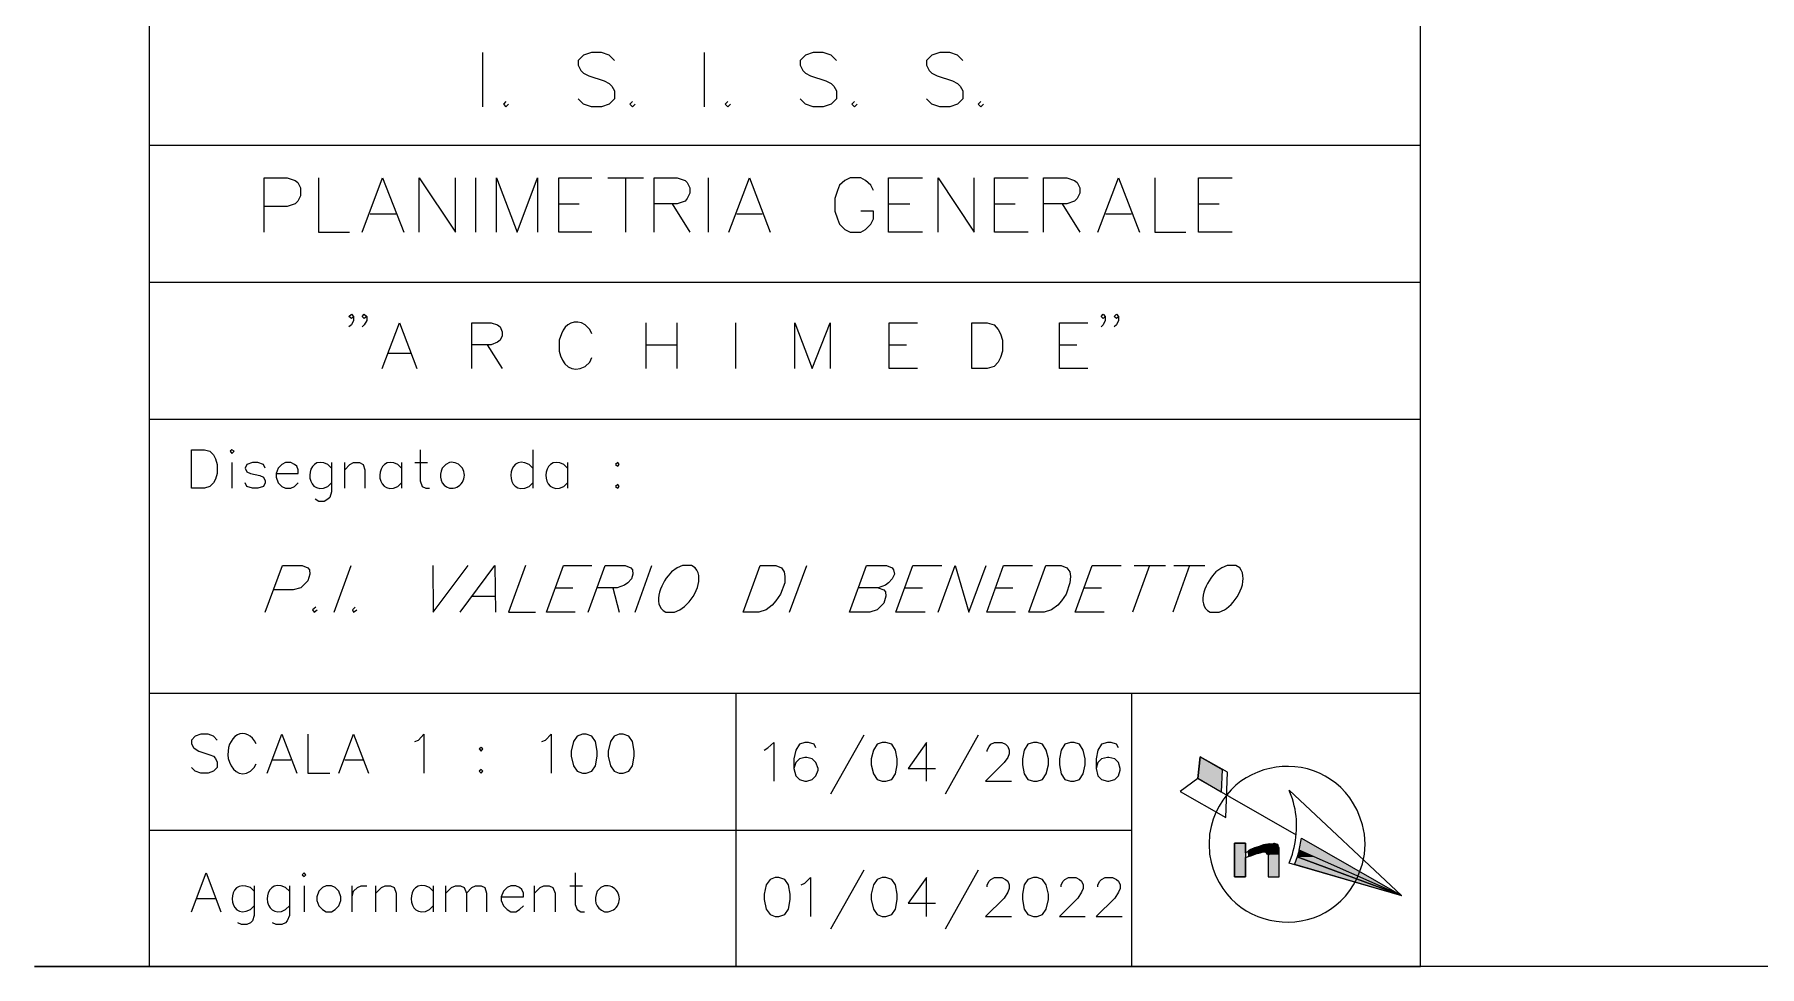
# Model space of a CAD drawing. Header units: millimetres. Extents: x 2592 to 5194, y 1172 to 2359.
# Drawn here: x 2592.097 to 2594.825, y 1172.363 to 1173.838 of the extents above; entities that cross this region are included whole.
import ezdxf

# ---------------------------------------------------------------- set-up
doc = ezdxf.new("R2010")
doc.units = ezdxf.units.MM
doc.layers.add('PDF _Geometria', color=7, linetype='Continuous')
doc.layers.add('PDF _Riempimenti solidi', color=3, linetype='Continuous')

msp = doc.modelspace()

# ---------------------------------------------------------------- linework, layer by layer
at = {"layer": 'PDF _Geometria', "lineweight": 25}
for points in [[(2592.0973, 1188.8915), (2602.0219, 1188.8915), (2602.0219, 1172.3632), (2592.0973, 1172.3632)], [(2593.8319, 1172.7957), (2593.8319, 1172.3632), (2594.2886, 1172.3632), (2594.2886, 1173.879), (2594.2886, 1175.0215), (2592.0973, 1175.0215)], [(2594.2886, 1173.879), (2592.2786, 1173.879), (2592.2786, 1172.3632), (2593.8319, 1172.3632)], [(2592.8061, 1173.7232), (2592.8061, 1173.809)], [(2593.0144, 1173.7965), (2593.0061, 1173.8049), (2592.9936, 1173.809), (2592.9778, 1173.809), (2592.9653, 1173.8049), (2592.9569, 1173.7965), (2592.9569, 1173.789), (2592.9611, 1173.7807), (2592.9653, 1173.7765), (2592.9736, 1173.7724), (2592.9978, 1173.764), (2593.0061, 1173.7599), (2593.0103, 1173.7557), (2593.0144, 1173.7482), (2593.0144, 1173.7357), (2593.0061, 1173.7274), (2592.9936, 1173.7232), (2592.9778, 1173.7232), (2592.9653, 1173.7274), (2592.9569, 1173.7357)], [(2593.1569, 1173.7232), (2593.1569, 1173.809)], [(2593.3653, 1173.7965), (2593.3569, 1173.8049), (2593.3444, 1173.809), (2593.3286, 1173.809), (2593.3161, 1173.8049), (2593.3078, 1173.7965), (2593.3078, 1173.789), (2593.3119, 1173.7807), (2593.3161, 1173.7765), (2593.3244, 1173.7724), (2593.3486, 1173.764), (2593.3569, 1173.7599), (2593.3611, 1173.7557), (2593.3653, 1173.7482), (2593.3653, 1173.7357), (2593.3569, 1173.7274), (2593.3444, 1173.7232), (2593.3286, 1173.7232), (2593.3161, 1173.7274), (2593.3078, 1173.7357)], [(2593.5653, 1173.7965), (2593.5569, 1173.8049), (2593.5444, 1173.809), (2593.5286, 1173.809), (2593.5161, 1173.8049), (2593.5078, 1173.7965), (2593.5078, 1173.789), (2593.5119, 1173.7807), (2593.5161, 1173.7765), (2593.5244, 1173.7724), (2593.5486, 1173.764), (2593.5569, 1173.7599), (2593.5611, 1173.7557), (2593.5653, 1173.7482), (2593.5653, 1173.7357), (2593.5569, 1173.7274), (2593.5444, 1173.7232), (2593.5286, 1173.7232), (2593.5161, 1173.7274), (2593.5078, 1173.7357)], [(2592.8428, 1173.7315), (2592.8386, 1173.7274), (2592.8428, 1173.7232), (2592.8469, 1173.7274)], [(2593.0428, 1173.7315), (2593.0386, 1173.7274), (2593.0428, 1173.7232), (2593.0469, 1173.7274)], [(2593.1936, 1173.7315), (2593.1894, 1173.7274), (2593.1936, 1173.7232), (2593.1978, 1173.7274)], [(2593.3936, 1173.7315), (2593.3894, 1173.7274), (2593.3936, 1173.7232), (2593.3978, 1173.7274)], [(2593.5936, 1173.7315), (2593.5894, 1173.7274), (2593.5936, 1173.7232), (2593.5978, 1173.7274)], [(2592.2786, 1173.6624), (2594.2886, 1173.6624)], [(2592.4603, 1173.5249), (2592.4603, 1173.6107), (2592.4969, 1173.6107), (2592.5094, 1173.6065), (2592.5136, 1173.6032), (2592.5178, 1173.5949), (2592.5178, 1173.5824), (2592.5136, 1173.574), (2592.5094, 1173.5699), (2592.4969, 1173.5657), (2592.4603, 1173.5657)], [(2592.5461, 1173.6107), (2592.5461, 1173.5249), (2592.5953, 1173.5249)], [(2592.6153, 1173.5249), (2592.6478, 1173.6107), (2592.6811, 1173.5249)], [(2592.7053, 1173.5249), (2592.7053, 1173.6107), (2592.7628, 1173.5249), (2592.7628, 1173.6107)], [(2592.7953, 1173.5249), (2592.7953, 1173.6107)], [(2592.8278, 1173.5249), (2592.8278, 1173.6107), (2592.8603, 1173.5249), (2592.8928, 1173.6107), (2592.8928, 1173.5249)], [(2592.9786, 1173.5249), (2592.9261, 1173.5249), (2592.9261, 1173.6107), (2592.9786, 1173.6107)], [(2593.0036, 1173.6107), (2593.0603, 1173.6107)], [(2593.0319, 1173.6107), (2593.0319, 1173.5249)], [(2593.0769, 1173.5249), (2593.0769, 1173.6107), (2593.1136, 1173.6107), (2593.1261, 1173.6065), (2593.1294, 1173.6032), (2593.1336, 1173.5949), (2593.1336, 1173.5865), (2593.1294, 1173.5782), (2593.1261, 1173.574), (2593.1136, 1173.5699), (2593.0769, 1173.5699)], [(2593.1628, 1173.5249), (2593.1628, 1173.6107)], [(2593.1953, 1173.5249), (2593.2278, 1173.6107), (2593.2603, 1173.5249)], [(2593.4236, 1173.5907), (2593.4194, 1173.599), (2593.4111, 1173.6065), (2593.4036, 1173.6107), (2593.3869, 1173.6107), (2593.3786, 1173.6065), (2593.3703, 1173.599), (2593.3669, 1173.5907), (2593.3628, 1173.5782), (2593.3628, 1173.5582), (2593.3669, 1173.5457), (2593.3703, 1173.5374), (2593.3786, 1173.529), (2593.3869, 1173.5249), (2593.4036, 1173.5249), (2593.4111, 1173.529), (2593.4194, 1173.5374), (2593.4236, 1173.5457), (2593.4236, 1173.5582), (2593.4036, 1173.5582)], [(2593.5011, 1173.5249), (2593.4478, 1173.5249), (2593.4478, 1173.6107), (2593.5011, 1173.6107)], [(2593.5261, 1173.5249), (2593.5261, 1173.6107), (2593.5828, 1173.5249), (2593.5828, 1173.6107)], [(2593.6686, 1173.5249), (2593.6153, 1173.5249), (2593.6153, 1173.6107), (2593.6686, 1173.6107)], [(2593.6928, 1173.5249), (2593.6928, 1173.6107), (2593.7294, 1173.6107), (2593.7419, 1173.6065), (2593.7461, 1173.6032), (2593.7503, 1173.5949), (2593.7503, 1173.5865), (2593.7461, 1173.5782), (2593.7419, 1173.574), (2593.7294, 1173.5699), (2593.6928, 1173.5699)], [(2593.7786, 1173.5249), (2593.8111, 1173.6107), (2593.8444, 1173.5249)], [(2593.8686, 1173.6107), (2593.8686, 1173.5249), (2593.9178, 1173.5249)], [(2593.9911, 1173.5249), (2593.9378, 1173.5249), (2593.9378, 1173.6107), (2593.9911, 1173.6107)], [(2592.6278, 1173.554), (2592.6686, 1173.554)], [(2592.9261, 1173.5699), (2592.9586, 1173.5699)], [(2593.1053, 1173.5699), (2593.1336, 1173.5249)], [(2593.2078, 1173.554), (2593.2478, 1173.554)], [(2593.4478, 1173.5699), (2593.4811, 1173.5699)], [(2593.6153, 1173.5699), (2593.6478, 1173.5699)], [(2593.7219, 1173.5699), (2593.7503, 1173.5249)], [(2593.7911, 1173.554), (2593.8319, 1173.554)], [(2593.9378, 1173.5699), (2593.9703, 1173.5699)], [(2592.2786, 1173.4457), (2594.2886, 1173.4457)], [(2592.6019, 1173.3915), (2592.5986, 1173.3882), (2592.5944, 1173.3915), (2592.5986, 1173.3949), (2592.6019, 1173.3915), (2592.6019, 1173.3849), (2592.5986, 1173.3782), (2592.5944, 1173.3749)], [(2592.6228, 1173.3915), (2592.6186, 1173.3882), (2592.6153, 1173.3915), (2592.6186, 1173.3949), (2592.6228, 1173.3915), (2592.6228, 1173.3849), (2592.6186, 1173.3782), (2592.6153, 1173.3749)], [(2593.7903, 1173.3915), (2593.7869, 1173.3882), (2593.7836, 1173.3915), (2593.7869, 1173.3949), (2593.7903, 1173.3915), (2593.7903, 1173.3849), (2593.7869, 1173.3782), (2593.7836, 1173.3749)], [(2593.8111, 1173.3915), (2593.8078, 1173.3882), (2593.8044, 1173.3915), (2593.8078, 1173.3949), (2593.8111, 1173.3915), (2593.8111, 1173.3849), (2593.8078, 1173.3782), (2593.8044, 1173.3749)], [(2592.6469, 1173.309), (2592.6744, 1173.3815), (2592.7019, 1173.309)], [(2592.7886, 1173.309), (2592.7886, 1173.3815), (2592.8194, 1173.3815), (2592.8294, 1173.3782), (2592.8336, 1173.3749), (2592.8369, 1173.3674), (2592.8369, 1173.3607), (2592.8336, 1173.354), (2592.8294, 1173.3507), (2592.8194, 1173.3465), (2592.7886, 1173.3465)], [(2592.9303, 1173.364), (2592.9269, 1173.354), (2592.9269, 1173.3365)], [(2592.9786, 1173.364), (2592.9753, 1173.3707), (2592.9678, 1173.3782)], [(2593.0644, 1173.309), (2593.0644, 1173.3815)], [(2593.1128, 1173.3815), (2593.1128, 1173.309)], [(2593.2061, 1173.309), (2593.2061, 1173.3815)], [(2593.2994, 1173.309), (2593.2994, 1173.3815), (2593.3269, 1173.309), (2593.3553, 1173.3815), (2593.3553, 1173.309)], [(2593.4936, 1173.309), (2593.4486, 1173.309), (2593.4486, 1173.3815), (2593.4936, 1173.3815)], [(2593.7628, 1173.309), (2593.7178, 1173.309), (2593.7178, 1173.3815), (2593.7628, 1173.3815)], [(2592.6569, 1173.3332), (2592.6919, 1173.3332)], [(2592.8128, 1173.3465), (2592.8369, 1173.309)], [(2593.0644, 1173.3465), (2593.1128, 1173.3465)], [(2593.4486, 1173.3465), (2593.4761, 1173.3465)], [(2593.7178, 1173.3465), (2593.7453, 1173.3465)], [(2592.9678, 1173.3124), (2592.9753, 1173.319), (2592.9786, 1173.3265)], [(2592.2786, 1173.229), (2594.2886, 1173.229)], [(2592.7069, 1173.1807), (2592.7069, 1173.1315), (2592.7103, 1173.1224), (2592.7161, 1173.1199), (2592.7219, 1173.1199)], [(2592.8853, 1173.1807), (2592.8853, 1173.1199)], [(2592.4094, 1173.1607), (2592.4094, 1173.1199)], [(2592.4619, 1173.1515), (2592.4594, 1173.1574), (2592.4503, 1173.1607), (2592.4419, 1173.1607), (2592.4328, 1173.1574), (2592.4303, 1173.1515), (2592.4328, 1173.1457), (2592.4386, 1173.1432), (2592.4536, 1173.1399), (2592.4594, 1173.1374), (2592.4619, 1173.1315), (2592.4619, 1173.1282), (2592.4594, 1173.1224), (2592.4503, 1173.1199), (2592.4419, 1173.1199), (2592.4328, 1173.1224), (2592.4303, 1173.1282)], [(2592.4794, 1173.1432), (2592.5144, 1173.1432), (2592.5144, 1173.149), (2592.5119, 1173.1549), (2592.5086, 1173.1574), (2592.5028, 1173.1607), (2592.4944, 1173.1607), (2592.4886, 1173.1574), (2592.4828, 1173.1515), (2592.4794, 1173.1432), (2592.4794, 1173.1374), (2592.4828, 1173.1282), (2592.4886, 1173.1224), (2592.4944, 1173.1199), (2592.5028, 1173.1199), (2592.5086, 1173.1224), (2592.5144, 1173.1282)], [(2592.5669, 1173.1607), (2592.5669, 1173.114), (2592.5644, 1173.1049), (2592.5611, 1173.1024), (2592.5553, 1173.099), (2592.5469, 1173.099), (2592.5411, 1173.1024)], [(2592.5669, 1173.1515), (2592.5611, 1173.1574)], [(2592.5878, 1173.1199), (2592.5878, 1173.1607)], [(2592.5878, 1173.149), (2592.5961, 1173.1574), (2592.6019, 1173.1607), (2592.6111, 1173.1607), (2592.6169, 1173.1574), (2592.6194, 1173.149), (2592.6194, 1173.1199)], [(2592.6778, 1173.1515), (2592.6719, 1173.1574)], [(2592.6778, 1173.1607), (2592.6778, 1173.1199)], [(2592.6986, 1173.1607), (2592.7186, 1173.1607)], [(2592.8853, 1173.1515), (2592.8794, 1173.1574)], [(2592.9403, 1173.1515), (2592.9344, 1173.1574)], [(2592.9403, 1173.1607), (2592.9403, 1173.1199)], [(2592.5611, 1173.1224), (2592.5669, 1173.1282)], [(2592.6719, 1173.1224), (2592.6778, 1173.1282)], [(2592.8794, 1173.1224), (2592.8853, 1173.1282)], [(2592.9344, 1173.1224), (2592.9403, 1173.1282)], [(2592.4619, 1172.924), (2592.4894, 1172.9974), (2592.5203, 1172.9974), (2592.5294, 1172.994), (2592.5319, 1172.9907), (2592.5328, 1172.984), (2592.5294, 1172.9732), (2592.5186, 1172.9624), (2592.5061, 1172.959), (2592.4753, 1172.959)], [(2592.5711, 1172.924), (2592.5978, 1172.9974)], [(2592.7269, 1172.9974), (2592.7278, 1172.924), (2592.7828, 1172.9974)], [(2592.7703, 1172.924), (2592.8253, 1172.9974), (2592.8261, 1172.924)], [(2592.8736, 1172.9974), (2592.8469, 1172.924), (2592.8894, 1172.924)], [(2592.9519, 1172.924), (2592.9069, 1172.924), (2592.9336, 1172.9974), (2592.9786, 1172.9974)], [(2592.9728, 1172.924), (2592.9994, 1172.9974), (2593.0311, 1172.9974), (2593.0403, 1172.994), (2593.0428, 1172.9907), (2593.0436, 1172.984), (2593.0411, 1172.9765), (2593.0353, 1172.9699), (2593.0303, 1172.9665), (2593.0186, 1172.9624), (2592.9869, 1172.9624)], [(2593.0469, 1172.924), (2593.0736, 1172.9974)], [(2593.1419, 1172.994), (2593.1361, 1172.9974), (2593.1219, 1172.9974), (2593.1136, 1172.994), (2593.1044, 1172.9874)], [(2593.2911, 1172.924), (2593.3186, 1172.9974)], [(2593.4311, 1172.9624), (2593.4403, 1172.959), (2593.4428, 1172.9557), (2593.4436, 1172.949), (2593.4403, 1172.9382), (2593.4294, 1172.9274), (2593.4178, 1172.924), (2593.3861, 1172.924), (2593.4128, 1172.9974), (2593.4444, 1172.9974), (2593.4536, 1172.994), (2593.4553, 1172.9907), (2593.4569, 1172.984), (2593.4536, 1172.9765), (2593.4478, 1172.9699), (2593.4428, 1172.9665), (2593.4311, 1172.9624), (2593.4003, 1172.9624)], [(2593.5053, 1172.924), (2593.4594, 1172.924), (2593.4861, 1172.9974), (2593.5319, 1172.9974)], [(2593.5261, 1172.924), (2593.5528, 1172.9974), (2593.5744, 1172.924), (2593.6019, 1172.9974)], [(2593.6486, 1172.924), (2593.6028, 1172.924), (2593.6294, 1172.9974), (2593.6753, 1172.9974)], [(2593.7886, 1172.924), (2593.7428, 1172.924), (2593.7694, 1172.9974), (2593.8153, 1172.9974)], [(2593.8603, 1172.9974), (2593.8336, 1172.924)], [(2593.8361, 1172.9974), (2593.8853, 1172.9974)], [(2593.9236, 1172.9974), (2593.8969, 1172.924)], [(2593.8986, 1172.9974), (2593.9478, 1172.9974)], [(2594.0028, 1172.994), (2593.9969, 1172.9974), (2593.9828, 1172.9974), (2593.9744, 1172.994), (2593.9653, 1172.9874)], [(2592.7894, 1172.949), (2592.8244, 1172.949)], [(2592.9203, 1172.9624), (2592.9486, 1172.9624)], [(2593.0119, 1172.9624), (2593.0219, 1172.924)], [(2593.4736, 1172.9624), (2593.5011, 1172.9624)], [(2593.6169, 1172.9624), (2593.6444, 1172.9624)], [(2593.7569, 1172.9624), (2593.7844, 1172.9624)], [(2592.5419, 1172.9315), (2592.5369, 1172.9274), (2592.5394, 1172.924), (2592.5444, 1172.9274)], [(2592.6044, 1172.9315), (2592.6003, 1172.9274), (2592.6019, 1172.924), (2592.6069, 1172.9274)], [(2593.0953, 1172.924), (2593.1094, 1172.924), (2593.1178, 1172.9274)], [(2593.9561, 1172.924), (2593.9703, 1172.924), (2593.9786, 1172.9274)], [(2592.2786, 1172.7957), (2594.2886, 1172.7957)], [(2593.2069, 1172.3632), (2593.2069, 1172.7957)], [(2592.3861, 1172.7215), (2592.3803, 1172.7274), (2592.3719, 1172.7307), (2592.3603, 1172.7307), (2592.3511, 1172.7274), (2592.3453, 1172.7215), (2592.3453, 1172.7157), (2592.3486, 1172.7099), (2592.3511, 1172.7074), (2592.3569, 1172.704), (2592.3744, 1172.6982), (2592.3803, 1172.6957), (2592.3836, 1172.6924), (2592.3861, 1172.6865), (2592.3861, 1172.6782), (2592.3803, 1172.6724), (2592.3719, 1172.669), (2592.3603, 1172.669), (2592.3511, 1172.6724), (2592.3453, 1172.6782)], [(2592.4653, 1172.669), (2592.4886, 1172.7307), (2592.5119, 1172.669)], [(2592.5294, 1172.7307), (2592.5294, 1172.669), (2592.5644, 1172.669)], [(2592.5786, 1172.669), (2592.6019, 1172.7307), (2592.6253, 1172.669)], [(2592.6986, 1172.719), (2592.7044, 1172.7215), (2592.7128, 1172.7307), (2592.7128, 1172.669)], [(2592.8994, 1172.719), (2592.9053, 1172.7215), (2592.9144, 1172.7307), (2592.9144, 1172.669)], [(2593.4086, 1172.729), (2593.3561, 1172.6357)], [(2593.5894, 1172.729), (2593.5369, 1172.6357)], [(2593.2511, 1172.7057), (2593.2569, 1172.709), (2593.2661, 1172.7174), (2593.2661, 1172.6565)], [(2593.3328, 1172.709), (2593.3303, 1172.7149), (2593.3211, 1172.7174), (2593.3153, 1172.7174), (2593.3069, 1172.7149), (2593.3011, 1172.7057), (2593.2978, 1172.6915), (2593.2978, 1172.6765), (2593.3011, 1172.6649), (2593.3069, 1172.659), (2593.3153, 1172.6565), (2593.3186, 1172.6565), (2593.3269, 1172.659), (2593.3328, 1172.6649), (2593.3361, 1172.674), (2593.3361, 1172.6765), (2593.3328, 1172.6857), (2593.3269, 1172.6915), (2593.3186, 1172.694), (2593.3153, 1172.694), (2593.3069, 1172.6915), (2593.3011, 1172.6857), (2593.2978, 1172.6765)], [(2593.5078, 1172.6565), (2593.5078, 1172.7174), (2593.4786, 1172.6765), (2593.5219, 1172.6765)], [(2593.6036, 1172.7032), (2593.6036, 1172.7057), (2593.6069, 1172.7115), (2593.6094, 1172.7149), (2593.6153, 1172.7174), (2593.6269, 1172.7174), (2593.6328, 1172.7149), (2593.6361, 1172.7115), (2593.6386, 1172.7057), (2593.6386, 1172.6999), (2593.6361, 1172.694), (2593.6303, 1172.6857), (2593.6011, 1172.6565), (2593.6419, 1172.6565)], [(2593.8111, 1172.709), (2593.8078, 1172.7149), (2593.7994, 1172.7174), (2593.7936, 1172.7174), (2593.7844, 1172.7149), (2593.7786, 1172.7057), (2593.7761, 1172.6915), (2593.7761, 1172.6765), (2593.7786, 1172.6649), (2593.7844, 1172.659), (2593.7936, 1172.6565), (2593.7961, 1172.6565), (2593.8053, 1172.659), (2593.8111, 1172.6649), (2593.8136, 1172.674), (2593.8136, 1172.6765), (2593.8111, 1172.6857), (2593.8053, 1172.6915), (2593.7961, 1172.694), (2593.7936, 1172.694), (2593.7844, 1172.6915), (2593.7786, 1172.6857), (2593.7761, 1172.6765)], [(2592.4386, 1172.6724), (2592.4444, 1172.6782), (2592.4478, 1172.684)], [(2592.4736, 1172.6899), (2592.5028, 1172.6899)], [(2592.5878, 1172.6899), (2592.6169, 1172.6899)], [(2593.9369, 1172.6607), (2593.9086, 1172.6399), (2593.9811, 1172.599), (2593.9836, 1172.6707), (2593.9403, 1172.6949), (2593.9369, 1172.6607), (2594.0919, 1172.5715)], [(2594.0803, 1172.5274), (2594.2586, 1172.4757), (2594.0811, 1172.6424)], [(2594.0861, 1172.6282), (2594.0811, 1172.6415)], [(2592.2786, 1172.579), (2593.8319, 1172.579)], [(2593.9553, 1172.5724), (2593.9544, 1172.5565), (2593.9553, 1172.5407)], [(2594.1969, 1172.5257), (2594.2003, 1172.5407), (2594.2011, 1172.5565), (2594.2003, 1172.5724), (2594.1969, 1172.5874)], [(2594.0569, 1172.5574), (2594.0453, 1172.5557), (2594.0336, 1172.5532), (2594.0119, 1172.5432), (2594.0119, 1172.5582), (2593.9944, 1172.5582), (2593.9944, 1172.5049), (2594.0119, 1172.5049), (2594.0119, 1172.5357)], [(2594.0469, 1172.5399), (2594.0461, 1172.5415), (2594.0453, 1172.5432), (2594.0428, 1172.544), (2594.0411, 1172.544), (2594.0261, 1172.5407), (2594.0194, 1172.5382), (2594.0119, 1172.5349)], [(2594.0478, 1172.5399), (2594.0478, 1172.5049), (2594.0653, 1172.5049), (2594.0653, 1172.5507)], [(2594.0811, 1172.5265), (2594.0861, 1172.5407)], [(2594.0969, 1172.5474), (2594.0978, 1172.5474)], [(2592.3453, 1172.4499), (2592.3686, 1172.5115), (2592.3919, 1172.4499)], [(2592.9519, 1172.5115), (2592.9519, 1172.4615), (2592.9553, 1172.4532), (2592.9611, 1172.4499), (2592.9669, 1172.4499)], [(2593.4086, 1172.5157), (2593.3561, 1172.4224)], [(2593.5894, 1172.5157), (2593.5369, 1172.4224)], [(2594.0936, 1172.5365), (2594.0944, 1172.5365)], [(2592.4444, 1172.4907), (2592.4444, 1172.444), (2592.4419, 1172.4357), (2592.4386, 1172.4324), (2592.4328, 1172.4299), (2592.4244, 1172.4299), (2592.4186, 1172.4324)], [(2592.4444, 1172.4824), (2592.4386, 1172.4882)], [(2592.5003, 1172.4907), (2592.5003, 1172.444), (2592.4969, 1172.4357), (2592.4944, 1172.4324), (2592.4886, 1172.4299), (2592.4794, 1172.4299), (2592.4736, 1172.4324)], [(2592.5003, 1172.4824), (2592.4944, 1172.4882)], [(2592.5236, 1172.4907), (2592.5236, 1172.4499)], [(2592.5994, 1172.4499), (2592.5994, 1172.4907)], [(2592.5994, 1172.4732), (2592.6019, 1172.4824), (2592.6078, 1172.4882), (2592.6136, 1172.4907), (2592.6228, 1172.4907)], [(2592.6369, 1172.4499), (2592.6369, 1172.4907)], [(2592.6369, 1172.479), (2592.6461, 1172.4882), (2592.6519, 1172.4907), (2592.6603, 1172.4907), (2592.6661, 1172.4882), (2592.6694, 1172.479), (2592.6694, 1172.4499)], [(2592.7278, 1172.4824), (2592.7219, 1172.4882)], [(2592.7278, 1172.4907), (2592.7278, 1172.4499)], [(2592.7478, 1172.4499), (2592.7478, 1172.4907)], [(2592.7478, 1172.479), (2592.7569, 1172.4882), (2592.7628, 1172.4907), (2592.7711, 1172.4907), (2592.7769, 1172.4882), (2592.7803, 1172.479), (2592.7803, 1172.4499)], [(2592.7803, 1172.479), (2592.7886, 1172.4882), (2592.7944, 1172.4907), (2592.8036, 1172.4907), (2592.8094, 1172.4882), (2592.8119, 1172.479), (2592.8119, 1172.4499)], [(2592.8353, 1172.4732), (2592.8703, 1172.4732), (2592.8703, 1172.479), (2592.8678, 1172.4849), (2592.8644, 1172.4882), (2592.8586, 1172.4907), (2592.8503, 1172.4907), (2592.8444, 1172.4882), (2592.8386, 1172.4824), (2592.8353, 1172.4732), (2592.8353, 1172.4674), (2592.8386, 1172.459), (2592.8444, 1172.4532), (2592.8503, 1172.4499), (2592.8586, 1172.4499), (2592.8644, 1172.4532), (2592.8703, 1172.459)], [(2592.8878, 1172.4499), (2592.8878, 1172.4907)], [(2592.8878, 1172.479), (2592.8969, 1172.4882), (2592.9028, 1172.4907), (2592.9111, 1172.4907), (2592.9169, 1172.4882), (2592.9203, 1172.479), (2592.9203, 1172.4499)], [(2592.9436, 1172.4907), (2592.9636, 1172.4907)], [(2593.3094, 1172.4924), (2593.3153, 1172.4949), (2593.3244, 1172.504), (2593.3244, 1172.4424)], [(2593.5078, 1172.4424), (2593.5078, 1172.504), (2593.4786, 1172.4632), (2593.5219, 1172.4632)], [(2593.6036, 1172.489), (2593.6036, 1172.4924), (2593.6069, 1172.4982), (2593.6094, 1172.5007), (2593.6153, 1172.504), (2593.6269, 1172.504), (2593.6328, 1172.5007), (2593.6361, 1172.4982), (2593.6386, 1172.4924), (2593.6386, 1172.4865), (2593.6361, 1172.4807), (2593.6303, 1172.4715), (2593.6011, 1172.4424), (2593.6419, 1172.4424)], [(2593.7203, 1172.489), (2593.7203, 1172.4924), (2593.7236, 1172.4982), (2593.7261, 1172.5007), (2593.7319, 1172.504), (2593.7436, 1172.504), (2593.7494, 1172.5007), (2593.7528, 1172.4982), (2593.7553, 1172.4924), (2593.7553, 1172.4865), (2593.7528, 1172.4807), (2593.7469, 1172.4715), (2593.7178, 1172.4424), (2593.7586, 1172.4424)], [(2593.7786, 1172.489), (2593.7786, 1172.4924), (2593.7819, 1172.4982), (2593.7844, 1172.5007), (2593.7903, 1172.504), (2593.8019, 1172.504), (2593.8078, 1172.5007), (2593.8111, 1172.4982), (2593.8136, 1172.4924), (2593.8136, 1172.4865), (2593.8111, 1172.4807), (2593.8053, 1172.4715), (2593.7761, 1172.4424), (2593.8169, 1172.4424)], [(2592.3544, 1172.4707), (2592.3836, 1172.4707)], [(2592.4386, 1172.4532), (2592.4444, 1172.459)], [(2592.4944, 1172.4532), (2592.5003, 1172.459)], [(2592.7219, 1172.4532), (2592.7278, 1172.459)], [(2594.2586, 1172.4757), (2594.2594, 1172.4757)], [(2592.0973, 1172.3632), (2592.2786, 1172.3632)]]:
    msp.add_lwpolyline(points, dxfattribs=at)
for points in [[(2593.5794, 1173.309), (2593.5794, 1173.3815), (2593.6036, 1173.3815), (2593.6144, 1173.3782), (2593.6211, 1173.3707), (2593.6244, 1173.364), (2593.6278, 1173.354), (2593.6278, 1173.3365), (2593.6244, 1173.3265), (2593.6211, 1173.319), (2593.6144, 1173.3124), (2593.6036, 1173.309)], [(2592.3453, 1173.1199), (2592.3453, 1173.1807), (2592.3661, 1173.1807), (2592.3744, 1173.1782), (2592.3803, 1173.1724), (2592.3836, 1173.1665), (2592.3861, 1173.1574), (2592.3861, 1173.1432), (2592.3836, 1173.134), (2592.3803, 1173.1282), (2592.3744, 1173.1224), (2592.3661, 1173.1199)], [(2592.4069, 1173.1782), (2592.4094, 1173.1749), (2592.4128, 1173.1782), (2592.4094, 1173.1807)], [(2593.0194, 1173.1607), (2593.0161, 1173.1574), (2593.0194, 1173.1549), (2593.0219, 1173.1574)], [(2593.0194, 1173.1257), (2593.0161, 1173.1224), (2593.0194, 1173.1199), (2593.0219, 1173.1224)], [(2593.2178, 1172.924), (2593.2444, 1172.9974), (2593.2694, 1172.9974), (2593.2786, 1172.994), (2593.2828, 1172.9874), (2593.2836, 1172.9799), (2593.2836, 1172.9699), (2593.2769, 1172.9524), (2593.2694, 1172.9415), (2593.2636, 1172.9349), (2593.2544, 1172.9274), (2593.2428, 1172.924)], [(2593.6694, 1172.924), (2593.6961, 1172.9974), (2593.7203, 1172.9974), (2593.7294, 1172.994), (2593.7344, 1172.9874), (2593.7353, 1172.9799), (2593.7344, 1172.9699), (2593.7286, 1172.9524), (2593.7211, 1172.9415), (2593.7153, 1172.9349), (2593.7053, 1172.9274), (2593.6936, 1172.924)], [(2592.9636, 1172.7307), (2592.9553, 1172.7274), (2592.9494, 1172.719), (2592.9461, 1172.704), (2592.9461, 1172.6957), (2592.9494, 1172.6807), (2592.9553, 1172.6724), (2592.9636, 1172.669), (2592.9694, 1172.669), (2592.9786, 1172.6724), (2592.9844, 1172.6807), (2592.9869, 1172.6957), (2592.9869, 1172.704), (2592.9844, 1172.719), (2592.9786, 1172.7274), (2592.9694, 1172.7307)], [(2593.0219, 1172.7307), (2593.0136, 1172.7274), (2593.0078, 1172.719), (2593.0044, 1172.704), (2593.0044, 1172.6957), (2593.0078, 1172.6807), (2593.0136, 1172.6724), (2593.0219, 1172.669), (2593.0278, 1172.669), (2593.0369, 1172.6724), (2593.0428, 1172.6807), (2593.0453, 1172.6957), (2593.0453, 1172.704), (2593.0428, 1172.719), (2593.0369, 1172.7274), (2593.0278, 1172.7307)], [(2592.8036, 1172.7099), (2592.8003, 1172.7074), (2592.8036, 1172.704), (2592.8061, 1172.7074)], [(2593.4378, 1172.7174), (2593.4294, 1172.7149), (2593.4236, 1172.7057), (2593.4203, 1172.6915), (2593.4203, 1172.6824), (2593.4236, 1172.6682), (2593.4294, 1172.659), (2593.4378, 1172.6565), (2593.4436, 1172.6565), (2593.4528, 1172.659), (2593.4586, 1172.6682), (2593.4611, 1172.6824), (2593.4611, 1172.6915), (2593.4586, 1172.7057), (2593.4528, 1172.7149), (2593.4436, 1172.7174)], [(2593.6769, 1172.7174), (2593.6678, 1172.7149), (2593.6619, 1172.7057), (2593.6594, 1172.6915), (2593.6594, 1172.6824), (2593.6619, 1172.6682), (2593.6678, 1172.659), (2593.6769, 1172.6565), (2593.6828, 1172.6565), (2593.6911, 1172.659), (2593.6969, 1172.6682), (2593.7003, 1172.6824), (2593.7003, 1172.6915), (2593.6969, 1172.7057), (2593.6911, 1172.7149), (2593.6828, 1172.7174)], [(2593.7353, 1172.7174), (2593.7261, 1172.7149), (2593.7203, 1172.7057), (2593.7178, 1172.6915), (2593.7178, 1172.6824), (2593.7203, 1172.6682), (2593.7261, 1172.659), (2593.7353, 1172.6565), (2593.7411, 1172.6565), (2593.7494, 1172.659), (2593.7553, 1172.6682), (2593.7586, 1172.6824), (2593.7586, 1172.6915), (2593.7553, 1172.7057), (2593.7494, 1172.7149), (2593.7411, 1172.7174)], [(2592.8036, 1172.6749), (2592.8003, 1172.6724), (2592.8036, 1172.669), (2592.8061, 1172.6724)], [(2592.5203, 1172.5082), (2592.5236, 1172.5057), (2592.5261, 1172.5082), (2592.5236, 1172.5115)], [(2592.5586, 1172.4907), (2592.5528, 1172.4882), (2592.5469, 1172.4824), (2592.5436, 1172.4732), (2592.5436, 1172.4674), (2592.5469, 1172.459), (2592.5528, 1172.4532), (2592.5586, 1172.4499), (2592.5669, 1172.4499), (2592.5728, 1172.4532), (2592.5786, 1172.459), (2592.5819, 1172.4674), (2592.5819, 1172.4732), (2592.5786, 1172.4824), (2592.5728, 1172.4882), (2592.5669, 1172.4907)], [(2593.2686, 1172.504), (2593.2603, 1172.5007), (2593.2544, 1172.4924), (2593.2511, 1172.4774), (2593.2511, 1172.469), (2593.2544, 1172.454), (2593.2603, 1172.4457), (2593.2686, 1172.4424), (2593.2744, 1172.4424), (2593.2836, 1172.4457), (2593.2894, 1172.454), (2593.2919, 1172.469), (2593.2919, 1172.4774), (2593.2894, 1172.4924), (2593.2836, 1172.5007), (2593.2744, 1172.504)], [(2593.4378, 1172.504), (2593.4294, 1172.5007), (2593.4236, 1172.4924), (2593.4203, 1172.4774), (2593.4203, 1172.469), (2593.4236, 1172.454), (2593.4294, 1172.4457), (2593.4378, 1172.4424), (2593.4436, 1172.4424), (2593.4528, 1172.4457), (2593.4586, 1172.454), (2593.4611, 1172.469), (2593.4611, 1172.4774), (2593.4586, 1172.4924), (2593.4528, 1172.5007), (2593.4436, 1172.504)], [(2593.6769, 1172.504), (2593.6678, 1172.5007), (2593.6619, 1172.4924), (2593.6594, 1172.4774), (2593.6594, 1172.469), (2593.6619, 1172.454), (2593.6678, 1172.4457), (2593.6769, 1172.4424), (2593.6828, 1172.4424), (2593.6911, 1172.4457), (2593.6969, 1172.454), (2593.7003, 1172.469), (2593.7003, 1172.4774), (2593.6969, 1172.4924), (2593.6911, 1172.5007), (2593.6828, 1172.504)]]:
    msp.add_lwpolyline(points, close=True, dxfattribs=at)
for points in [[(2592.7536, 1173.1199, 1.15301), (2592.7536, 1173.1607), (2592.7478, 1173.1574), (2592.7419, 1173.1515)], [(2592.9986, 1172.4499, 1.15301), (2592.9986, 1172.4907), (2592.9928, 1172.4882), (2592.9869, 1172.4824)]]:
    msp.add_lwpolyline(points, format="xyb", dxfattribs=at)
at = {"layer": 'PDF _Geometria', "lineweight": 0}
for points in [[(2593.9736, 1172.639), (2593.9369, 1172.6607), (2593.9403, 1172.6949), (2593.9753, 1172.6749)], [(2593.9944, 1172.5582), (2594.0119, 1172.5582), (2594.0119, 1172.5049), (2593.9944, 1172.5049)], [(2594.0169, 1172.5374), (2594.0219, 1172.539), (2594.0203, 1172.5482), (2594.0161, 1172.5457)], [(2594.0219, 1172.539), (2594.0286, 1172.5415), (2594.0261, 1172.5507), (2594.0203, 1172.5482)], [(2594.0286, 1172.5415), (2594.0353, 1172.5432), (2594.0336, 1172.5532), (2594.0261, 1172.5507)], [(2594.0353, 1172.5432), (2594.0411, 1172.5449), (2594.0403, 1172.5557), (2594.0336, 1172.5532)], [(2594.0411, 1172.5449), (2594.0419, 1172.5449), (2594.0503, 1172.5574), (2594.0403, 1172.5557)], [(2594.0403, 1172.544), (2594.0403, 1172.5557), (2594.0411, 1172.5557), (2594.0419, 1172.5449)], [(2594.0503, 1172.5574), (2594.0544, 1172.5574), (2594.0436, 1172.544), (2594.0419, 1172.5449)], [(2594.0544, 1172.5574), (2594.0578, 1172.5582), (2594.0453, 1172.5432), (2594.0436, 1172.544)], [(2594.0578, 1172.5582), (2594.0603, 1172.5574), (2594.0469, 1172.5424), (2594.0453, 1172.5432)], [(2594.0603, 1172.5574), (2594.0619, 1172.5565), (2594.0469, 1172.5415), (2594.0469, 1172.5424)], [(2594.0619, 1172.5565), (2594.0636, 1172.5549), (2594.0469, 1172.5415)], [(2594.0469, 1172.5407), (2594.0644, 1172.5524), (2594.0636, 1172.5549), (2594.0469, 1172.5415)], [(2594.0653, 1172.5507), (2594.0644, 1172.5524), (2594.0469, 1172.5407), (2594.0478, 1172.5399)], [(2594.0653, 1172.5049), (2594.0653, 1172.5507), (2594.0478, 1172.5399), (2594.0478, 1172.5049)]]:
    msp.add_lwpolyline(points, close=True, dxfattribs=at)
for points in [[(2594.0969, 1172.5474), (2594.1003, 1172.5665), (2594.2586, 1172.4757)], [(2594.0894, 1172.5249), (2594.2586, 1172.4757), (2594.0969, 1172.5474), (2594.0936, 1172.5365)], [(2594.2586, 1172.4757), (2594.0969, 1172.5474)], [(2594.0936, 1172.5365), (2594.2586, 1172.4757), (2594.0936, 1172.5365), (2594.0894, 1172.5249)]]:
    msp.add_lwpolyline(points, dxfattribs=at)
at = {"layer": 'PDF _Geometria', "lineweight": 25}
msp.add_ellipse((2592.4274, 1172.6984), major_axis=(-0.0016, 0.0332), ratio=0.731778, start_param=5.225433, end_param=7.99892, dxfattribs=at)
for points in [[(2592.9678, 1173.3782), (2592.9523, 1173.3884), (2592.9361, 1173.3803), (2592.9303, 1173.364)], [(2592.9269, 1173.3365), (2592.9308, 1173.3157), (2592.9468, 1173.2997), (2592.9678, 1173.3124)], [(2592.5611, 1173.1574), (2592.5241, 1173.1765), (2592.5216, 1173.1047), (2592.5611, 1173.1224)], [(2592.6719, 1173.1574), (2592.6349, 1173.1765), (2592.6325, 1173.1047), (2592.6719, 1173.1224)], [(2592.8794, 1173.1574), (2592.8419, 1173.1775), (2592.8396, 1173.1037), (2592.8794, 1173.1224)], [(2592.9344, 1173.1574), (2592.8974, 1173.1765), (2592.895, 1173.1047), (2592.9344, 1173.1224)], [(2592.7419, 1173.1515), (2592.7364, 1173.1397), (2592.7389, 1173.1234), (2592.7536, 1173.1199)], [(2593.1044, 1172.9874), (2593.0902, 1172.9741), (2593.0712, 1172.9359), (2593.0953, 1172.924)], [(2593.1178, 1172.9274), (2593.1377, 1172.9394), (2593.1583, 1172.9742), (2593.1419, 1172.994)], [(2593.9653, 1172.9874), (2593.951, 1172.9741), (2593.932, 1172.9359), (2593.9561, 1172.924)], [(2593.9786, 1172.9274), (2593.9977, 1172.9387), (2594.0184, 1172.9741), (2594.0028, 1172.994)], [(2594.1969, 1172.5874), (2594.1601, 1172.7184), (2593.9764, 1172.7068), (2593.9553, 1172.5724)], [(2592.4036, 1172.6924), (2592.4076, 1172.676), (2592.4215, 1172.66), (2592.4386, 1172.6724)], [(2594.0861, 1172.5407), (2594.0943, 1172.569), (2594.0955, 1172.6), (2594.0861, 1172.6282)], [(2593.9553, 1172.5407), (2593.9764, 1172.4063), (2594.1601, 1172.3947), (2594.1969, 1172.5257)], [(2592.4386, 1172.4882), (2592.3991, 1172.5059), (2592.4016, 1172.434), (2592.4386, 1172.4532)], [(2592.4944, 1172.4882), (2592.4546, 1172.5069), (2592.4569, 1172.433), (2592.4944, 1172.4532)], [(2592.7219, 1172.4882), (2592.6821, 1172.5069), (2592.6844, 1172.433), (2592.7219, 1172.4532)], [(2592.9869, 1172.4824), (2592.9816, 1172.4683), (2592.9835, 1172.4564), (2592.9986, 1172.4499)]]:
    msp.add_open_spline(points, degree=3, dxfattribs=at)
at = {"layer": 'PDF _Riempimenti solidi', "color": 7, "lineweight": 0, "transparency": 33554559}
for points in [[(2593.9378, 1172.6749), (2593.9744, 1172.6607), (2593.9369, 1172.6607)], [(2593.9403, 1172.6949), (2593.9753, 1172.6749), (2593.9378, 1172.6749)], [(2593.9378, 1172.6749), (2593.9753, 1172.6749), (2593.9744, 1172.6607)], [(2593.9369, 1172.6607), (2593.9744, 1172.6607), (2593.9736, 1172.639)], [(2594.1003, 1172.5665), (2594.1344, 1172.5474), (2594.0969, 1172.5474)], [(2593.9944, 1172.5582), (2594.0119, 1172.5049), (2593.9944, 1172.5049)], [(2593.9944, 1172.5582), (2594.0119, 1172.5582), (2594.0119, 1172.5049)], [(2594.0203, 1172.5482), (2594.0211, 1172.5457), (2594.0161, 1172.5457)], [(2594.0161, 1172.5457), (2594.0219, 1172.539), (2594.0169, 1172.539)], [(2594.0161, 1172.5457), (2594.0211, 1172.5457), (2594.0219, 1172.539)], [(2594.0169, 1172.539), (2594.0219, 1172.539), (2594.0169, 1172.5374)], [(2594.0261, 1172.5507), (2594.0269, 1172.5482), (2594.0203, 1172.5482)], [(2594.0203, 1172.5482), (2594.0286, 1172.5415), (2594.0219, 1172.5415)], [(2594.0203, 1172.5482), (2594.0269, 1172.5482), (2594.0286, 1172.5415)], [(2594.0219, 1172.5415), (2594.0286, 1172.5415), (2594.0219, 1172.539)], [(2594.0336, 1172.5532), (2594.0336, 1172.5507), (2594.0261, 1172.5507)], [(2594.0261, 1172.5507), (2594.0353, 1172.5432), (2594.0286, 1172.5432)], [(2594.0261, 1172.5507), (2594.0336, 1172.5507), (2594.0353, 1172.5432)], [(2594.0286, 1172.5432), (2594.0353, 1172.5432), (2594.0286, 1172.5415)], [(2594.0403, 1172.5557), (2594.0403, 1172.5532), (2594.0336, 1172.5532)], [(2594.0336, 1172.5532), (2594.0411, 1172.5449), (2594.0344, 1172.5449)], [(2594.0336, 1172.5532), (2594.0403, 1172.5532), (2594.0411, 1172.5449)], [(2594.0344, 1172.5449), (2594.0411, 1172.5449), (2594.0353, 1172.5432)], [(2594.0503, 1172.5574), (2594.0494, 1172.5557), (2594.0403, 1172.5557)], [(2594.0403, 1172.5557), (2594.0419, 1172.5449), (2594.0411, 1172.5449)], [(2594.0403, 1172.5557), (2594.0494, 1172.5557), (2594.0419, 1172.5449)], [(2594.0403, 1172.5557), (2594.0419, 1172.5449), (2594.0403, 1172.5449)], [(2594.0403, 1172.5557), (2594.0411, 1172.5557), (2594.0419, 1172.5449)], [(2594.0403, 1172.5449), (2594.0419, 1172.5449), (2594.0403, 1172.544)], [(2594.0503, 1172.5574), (2594.0444, 1172.5449), (2594.0419, 1172.5449)], [(2594.0419, 1172.5449), (2594.0444, 1172.5449), (2594.0436, 1172.544)], [(2594.0544, 1172.5574), (2594.0461, 1172.544), (2594.0436, 1172.544)], [(2594.0436, 1172.544), (2594.0461, 1172.544), (2594.0453, 1172.5432)], [(2594.0503, 1172.5574), (2594.0536, 1172.5574), (2594.0444, 1172.5449)], [(2594.0578, 1172.5574), (2594.0478, 1172.5432), (2594.0453, 1172.5432)], [(2594.0453, 1172.5432), (2594.0478, 1172.5432), (2594.0469, 1172.5424)], [(2594.0544, 1172.5574), (2594.0578, 1172.5574), (2594.0461, 1172.544)], [(2594.0594, 1172.5565), (2594.0478, 1172.5424), (2594.0469, 1172.5424)], [(2594.0603, 1172.5549), (2594.0478, 1172.5415), (2594.0469, 1172.5415)], [(2594.0611, 1172.5524), (2594.0478, 1172.5415), (2594.0469, 1172.5415)], [(2594.0611, 1172.5507), (2594.0494, 1172.5407), (2594.0469, 1172.5407)], [(2594.0469, 1172.5424), (2594.0478, 1172.5424), (2594.0469, 1172.5415)], [(2594.0469, 1172.5415), (2594.0478, 1172.5415), (2594.0469, 1172.5407)], [(2594.0469, 1172.5407), (2594.0494, 1172.5407), (2594.0478, 1172.5399)], [(2594.0578, 1172.5574), (2594.0603, 1172.5574), (2594.0478, 1172.5432)], [(2594.0594, 1172.5565), (2594.0619, 1172.5565), (2594.0478, 1172.5424)], [(2594.0603, 1172.5549), (2594.0636, 1172.5549), (2594.0478, 1172.5415)], [(2594.0611, 1172.5524), (2594.0644, 1172.5524), (2594.0478, 1172.5415)], [(2594.0653, 1172.5507), (2594.0653, 1172.5399), (2594.0478, 1172.5399)], [(2594.0478, 1172.5399), (2594.0653, 1172.5049), (2594.0478, 1172.5049)], [(2594.0478, 1172.5399), (2594.0653, 1172.5399), (2594.0653, 1172.5049)], [(2594.0611, 1172.5507), (2594.0653, 1172.5507), (2594.0494, 1172.5407)], [(2594.0578, 1172.5582), (2594.0578, 1172.5574), (2594.0544, 1172.5574)], [(2594.0578, 1172.5582), (2594.0603, 1172.5574), (2594.0578, 1172.5574)], [(2594.0603, 1172.5574), (2594.0619, 1172.5565), (2594.0594, 1172.5565)], [(2594.0619, 1172.5565), (2594.0636, 1172.5549), (2594.0603, 1172.5549)], [(2594.0636, 1172.5549), (2594.0644, 1172.5524), (2594.0611, 1172.5524)], [(2594.0644, 1172.5524), (2594.0653, 1172.5507), (2594.0611, 1172.5507)], [(2594.0969, 1172.5474), (2594.1211, 1172.5365), (2594.0936, 1172.5365)], [(2594.0969, 1172.5474), (2594.1344, 1172.5474), (2594.2586, 1172.4757)], [(2594.0936, 1172.5365), (2594.1269, 1172.5249), (2594.0894, 1172.5249)], [(2594.0894, 1172.5249), (2594.1269, 1172.5249), (2594.2586, 1172.4757)], [(2594.0936, 1172.5365), (2594.1211, 1172.5365), (2594.2586, 1172.4757)]]:
    msp.add_solid(points, dxfattribs=at)

doc.saveas('drawing.dxf')
